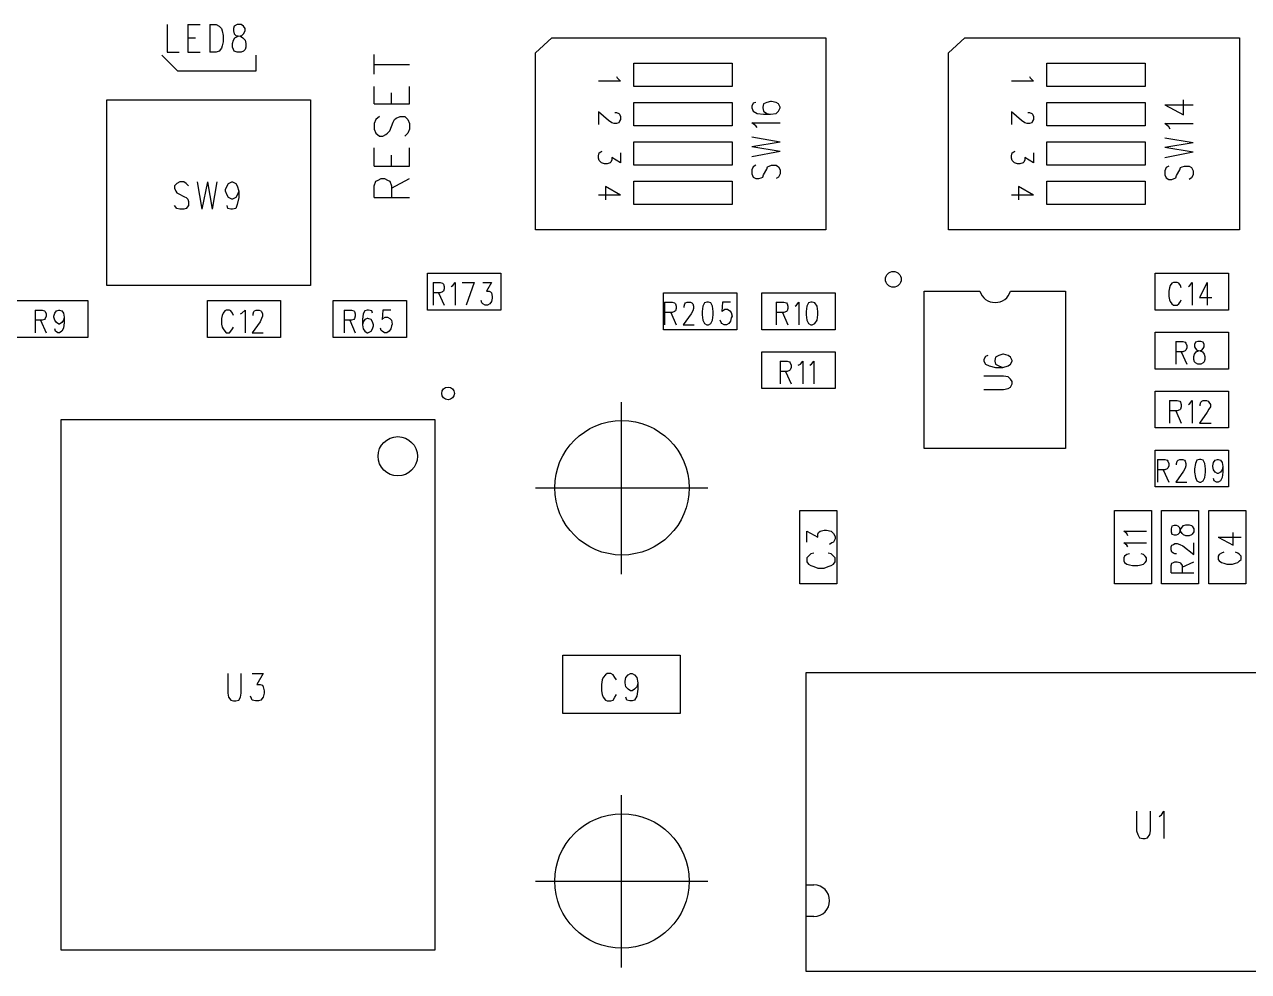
# Model space of a CAD drawing. Extents: x 11.9 to 28.1, y 10.8 to 21.2.
# Drawn here: x 19.889 to 21.444, y 17.176 to 18.38 of the extents above; entities that cross this region are included whole.
import ezdxf

# ---------------------------------------------------------------- set-up
doc = ezdxf.new("R2010")
doc.units = 0
doc.header["$MEASUREMENT"] = 0
doc.layers.add('LAYNR1', color=2, linetype='Continuous')

msp = doc.modelspace()

# ---------------------------------------------------------------- linework, layer by layer
at = {"layer": 'LAYNR1', "color": 7}
for points in [[(20.07, 18.38), (20.07, 18.345), (20.085, 18.345)], [(20.096, 18.38), (20.096, 18.345)], [(20.096, 18.38), (20.112, 18.38)], [(20.124, 18.38), (20.124, 18.345)], [(20.124, 18.38), (20.132, 18.38), (20.136, 18.378), (20.139, 18.375), (20.14, 18.372), (20.141, 18.366), (20.141, 18.358), (20.14, 18.353), (20.139, 18.35), (20.136, 18.346), (20.132, 18.345), (20.124, 18.345)], [(20.096, 18.363), (20.106, 18.363)], [(20.538, 18.344), (20.559, 18.363)], [(20.559, 18.363), (20.907, 18.363)], [(20.907, 18.363), (20.907, 18.119)], [(21.063, 18.344), (21.084, 18.363)], [(21.084, 18.363), (21.433, 18.363)], [(21.433, 18.363), (21.433, 18.119)], [(20.063, 18.341), (20.083, 18.321)], [(20.096, 18.345), (20.112, 18.345)], [(20.183, 18.321), (20.183, 18.341)], [(20.333, 18.317), (20.333, 18.342)], [(20.538, 18.119), (20.538, 18.344)], [(20.663, 18.301), (20.663, 18.331)], [(20.663, 18.331), (20.788, 18.331)], [(20.788, 18.331), (20.788, 18.301)], [(21.063, 18.119), (21.063, 18.344)], [(21.188, 18.301), (21.188, 18.331)], [(21.188, 18.331), (21.313, 18.331)], [(21.313, 18.331), (21.313, 18.301)], [(20.083, 18.321), (20.183, 18.321)], [(20.333, 18.329), (20.378, 18.329)], [(20.333, 18.279), (20.333, 18.301)], [(20.378, 18.279), (20.378, 18.301)], [(20.641, 18.314), (20.642, 18.312), (20.646, 18.308), (20.618, 18.308)], [(20.788, 18.301), (20.663, 18.301)], [(21.166, 18.314), (21.167, 18.312), (21.171, 18.308), (21.143, 18.308)], [(21.313, 18.301), (21.188, 18.301)], [(19.993, 18.284), (20.252, 18.284)], [(19.993, 18.048), (19.993, 18.284)], [(20.252, 18.284), (20.252, 18.048)], [(20.355, 18.279), (20.355, 18.293)], [(21.338, 18.278), (21.362, 18.265), (21.362, 18.284)], [(20.333, 18.279), (20.378, 18.279)], [(20.645, 18.257), (20.644, 18.255), (20.641, 18.254), (20.638, 18.254), (20.635, 18.255), (20.631, 18.258), (20.618, 18.269)], [(20.618, 18.269), (20.618, 18.253)], [(20.639, 18.268), (20.641, 18.268), (20.644, 18.267), (20.645, 18.266)], [(20.663, 18.251), (20.663, 18.281)], [(20.663, 18.281), (20.788, 18.281)], [(20.788, 18.281), (20.788, 18.251)], [(20.818, 18.281), (20.815, 18.28), (20.813, 18.276), (20.813, 18.274), (20.815, 18.27), (20.82, 18.267), (20.828, 18.266), (20.837, 18.266), (20.844, 18.267), (20.847, 18.27), (20.849, 18.274), (20.849, 18.275), (20.847, 18.279), (20.844, 18.281), (20.838, 18.282), (20.837, 18.282), (20.832, 18.281), (20.828, 18.279), (20.827, 18.275), (20.827, 18.274), (20.828, 18.27), (20.832, 18.267), (20.837, 18.266)], [(21.17, 18.257), (21.169, 18.255), (21.166, 18.254), (21.163, 18.254), (21.16, 18.255), (21.156, 18.258), (21.143, 18.269)], [(21.143, 18.269), (21.143, 18.253)], [(21.164, 18.268), (21.166, 18.268), (21.169, 18.267), (21.17, 18.266)], [(21.188, 18.251), (21.188, 18.281)], [(21.188, 18.281), (21.313, 18.281)], [(21.313, 18.281), (21.313, 18.251)], [(21.338, 18.278), (21.374, 18.278)], [(20.335, 18.259), (20.333, 18.254)], [(20.333, 18.254), (20.333, 18.247)], [(20.34, 18.263), (20.335, 18.259)], [(20.353, 18.245), (20.357, 18.256)], [(20.357, 18.256), (20.359, 18.259)], [(20.359, 18.259), (20.361, 18.261)], [(20.361, 18.261), (20.366, 18.263)], [(20.366, 18.263), (20.372, 18.263)], [(20.372, 18.263), (20.376, 18.259)], [(20.376, 18.259), (20.378, 18.254)], [(20.378, 18.254), (20.378, 18.247)], [(20.645, 18.266), (20.646, 18.263), (20.646, 18.259), (20.645, 18.257)], [(20.82, 18.249), (20.818, 18.251), (20.813, 18.255), (20.849, 18.255)], [(21.17, 18.266), (21.171, 18.263), (21.171, 18.259), (21.17, 18.257)], [(21.345, 18.247), (21.343, 18.25), (21.338, 18.254), (21.374, 18.254)], [(20.333, 18.247), (20.335, 18.242)], [(20.335, 18.242), (20.34, 18.238)], [(20.34, 18.238), (20.344, 18.238)], [(20.344, 18.238), (20.348, 18.24)], [(20.348, 18.24), (20.35, 18.242)], [(20.35, 18.242), (20.353, 18.245)], [(20.376, 18.242), (20.372, 18.238)], [(20.378, 18.247), (20.376, 18.242)], [(20.788, 18.251), (20.663, 18.251)], [(20.813, 18.237), (20.849, 18.231)], [(21.313, 18.251), (21.188, 18.251)], [(20.333, 18.2), (20.333, 18.223)], [(20.378, 18.2), (20.378, 18.223)], [(20.663, 18.201), (20.663, 18.231)], [(20.663, 18.231), (20.788, 18.231)], [(20.788, 18.231), (20.788, 18.201)], [(20.813, 18.225), (20.849, 18.231)], [(20.813, 18.225), (20.849, 18.219)], [(21.188, 18.201), (21.188, 18.231)], [(21.188, 18.231), (21.313, 18.231)], [(21.313, 18.231), (21.313, 18.201)], [(21.338, 18.236), (21.374, 18.23)], [(21.338, 18.224), (21.374, 18.23)], [(21.338, 18.224), (21.374, 18.218)], [(20.355, 18.2), (20.355, 18.214)], [(20.619, 18.207), (20.618, 18.21), (20.618, 18.213), (20.619, 18.217), (20.621, 18.218), (20.623, 18.219)], [(20.634, 18.205), (20.633, 18.204), (20.629, 18.203), (20.626, 18.203), (20.622, 18.204), (20.619, 18.207)], [(20.646, 18.217), (20.646, 18.204), (20.635, 18.211), (20.635, 18.208), (20.634, 18.205)], [(20.813, 18.212), (20.849, 18.219)], [(21.144, 18.207), (21.143, 18.21), (21.143, 18.213), (21.144, 18.217), (21.146, 18.218), (21.148, 18.219)], [(21.159, 18.205), (21.158, 18.204), (21.154, 18.203), (21.151, 18.203), (21.147, 18.204), (21.144, 18.207)], [(21.171, 18.217), (21.171, 18.204), (21.16, 18.211), (21.16, 18.208), (21.159, 18.205)], [(21.338, 18.211), (21.374, 18.218)], [(20.333, 18.2), (20.378, 18.2)], [(20.788, 18.201), (20.663, 18.201)], [(20.818, 18.201), (20.815, 18.199), (20.813, 18.195), (20.813, 18.19), (20.815, 18.186), (20.818, 18.184), (20.822, 18.184), (20.825, 18.185), (20.827, 18.186), (20.828, 18.189), (20.832, 18.196), (20.833, 18.199), (20.835, 18.2), (20.838, 18.201), (20.844, 18.201), (20.847, 18.199), (20.849, 18.195), (20.849, 18.19), (20.847, 18.186), (20.844, 18.184)], [(21.313, 18.201), (21.188, 18.201)], [(21.343, 18.2), (21.34, 18.198), (21.338, 18.194), (21.338, 18.189), (21.34, 18.185), (21.343, 18.183), (21.347, 18.183), (21.35, 18.184), (21.352, 18.185), (21.353, 18.188), (21.357, 18.195), (21.358, 18.198), (21.36, 18.199), (21.363, 18.2), (21.369, 18.2), (21.372, 18.198), (21.374, 18.194), (21.374, 18.189), (21.372, 18.185), (21.369, 18.183)], [(20.082, 18.178), (20.079, 18.175)], [(20.079, 18.175), (20.079, 18.172)], [(20.086, 18.18), (20.082, 18.178)], [(20.091, 18.18), (20.086, 18.18)], [(20.094, 18.178), (20.091, 18.18)], [(20.097, 18.175), (20.094, 18.178)], [(20.108, 18.18), (20.114, 18.145)], [(20.121, 18.18), (20.114, 18.145)], [(20.121, 18.18), (20.127, 18.145)], [(20.133, 18.18), (20.127, 18.145)], [(20.144, 18.17), (20.146, 18.175)], [(20.146, 18.175), (20.148, 18.178)], [(20.148, 18.178), (20.152, 18.18)], [(20.152, 18.18), (20.153, 18.18)], [(20.153, 18.18), (20.157, 18.178)], [(20.157, 18.178), (20.159, 18.175)], [(20.159, 18.175), (20.161, 18.168)], [(20.333, 18.175), (20.335, 18.181)], [(20.333, 18.16), (20.333, 18.175)], [(20.335, 18.181), (20.338, 18.182)], [(20.338, 18.182), (20.342, 18.184)], [(20.342, 18.184), (20.346, 18.184)], [(20.346, 18.184), (20.35, 18.182)], [(20.35, 18.182), (20.353, 18.181)], [(20.353, 18.181), (20.355, 18.175)], [(20.355, 18.172), (20.378, 18.184)], [(20.355, 18.175), (20.355, 18.16)], [(20.663, 18.151), (20.663, 18.181)], [(20.663, 18.181), (20.788, 18.181)], [(20.788, 18.181), (20.788, 18.151)], [(21.188, 18.151), (21.188, 18.181)], [(21.188, 18.181), (21.313, 18.181)], [(21.313, 18.181), (21.313, 18.151)], [(20.079, 18.172), (20.081, 18.168)], [(20.081, 18.168), (20.082, 18.166)], [(20.082, 18.166), (20.084, 18.165)], [(20.084, 18.165), (20.092, 18.161)], [(20.092, 18.161), (20.094, 18.16)], [(20.094, 18.16), (20.096, 18.158)], [(20.144, 18.168), (20.144, 18.17)], [(20.146, 18.163), (20.144, 18.168)], [(20.148, 18.16), (20.146, 18.163)], [(20.152, 18.158), (20.148, 18.16)], [(20.157, 18.16), (20.153, 18.158)], [(20.159, 18.163), (20.157, 18.16)], [(20.161, 18.168), (20.159, 18.163)], [(20.161, 18.16), (20.159, 18.151)], [(20.161, 18.168), (20.161, 18.16)], [(20.333, 18.16), (20.378, 18.16)], [(20.646, 18.163), (20.618, 18.163)], [(20.646, 18.163), (20.627, 18.174)], [(20.627, 18.174), (20.627, 18.157)], [(21.171, 18.163), (21.143, 18.163)], [(21.171, 18.163), (21.152, 18.174)], [(21.152, 18.174), (21.152, 18.157)], [(20.082, 18.146), (20.079, 18.15)], [(20.086, 18.145), (20.082, 18.146)], [(20.091, 18.145), (20.086, 18.145)], [(20.094, 18.146), (20.091, 18.145)], [(20.097, 18.15), (20.094, 18.146)], [(20.096, 18.158), (20.097, 18.155)], [(20.097, 18.155), (20.097, 18.15)], [(20.147, 18.146), (20.146, 18.15)], [(20.151, 18.145), (20.147, 18.146)], [(20.153, 18.145), (20.151, 18.145)], [(20.153, 18.158), (20.152, 18.158)], [(20.157, 18.146), (20.153, 18.145)], [(20.159, 18.151), (20.157, 18.146)], [(20.788, 18.151), (20.663, 18.151)], [(21.313, 18.151), (21.188, 18.151)], [(20.907, 18.119), (20.538, 18.119)], [(21.433, 18.119), (21.063, 18.119)], [(20.401, 18.017), (20.401, 18.064)], [(20.401, 18.064), (20.494, 18.064)], [(20.408, 18.052), (20.408, 18.023)], [(20.408, 18.052), (20.417, 18.052), (20.42, 18.051), (20.421, 18.05), (20.422, 18.047), (20.422, 18.044), (20.421, 18.041), (20.42, 18.04), (20.417, 18.039), (20.408, 18.039)], [(20.431, 18.047), (20.433, 18.048), (20.436, 18.052), (20.436, 18.023)], [(20.445, 18.052), (20.46, 18.052)], [(20.46, 18.052), (20.45, 18.023)], [(20.471, 18.052), (20.482, 18.052), (20.476, 18.041), (20.479, 18.041), (20.481, 18.04), (20.482, 18.039), (20.483, 18.034), (20.483, 18.032), (20.482, 18.028), (20.48, 18.025), (20.477, 18.023), (20.474, 18.023), (20.471, 18.025), (20.47, 18.026), (20.469, 18.029)], [(20.494, 18.064), (20.494, 18.017)], [(21.326, 18.064), (21.419, 18.064)], [(21.326, 18.017), (21.326, 18.064)], [(21.356, 18.051), (21.354, 18.052), (21.349, 18.052), (21.347, 18.051), (21.345, 18.048), (21.344, 18.045)], [(21.359, 18.045), (21.358, 18.048), (21.356, 18.051)], [(21.368, 18.047), (21.37, 18.048), (21.373, 18.052), (21.373, 18.023)], [(21.392, 18.052), (21.382, 18.033), (21.398, 18.033)], [(21.392, 18.052), (21.392, 18.023)], [(21.419, 18.064), (21.419, 18.017)], [(20.252, 18.048), (19.993, 18.048)], [(20.415, 18.039), (20.422, 18.023)], [(20.701, 18.039), (20.794, 18.039)], [(20.701, 17.992), (20.701, 18.039)], [(20.794, 18.039), (20.794, 17.992)], [(20.826, 18.039), (20.919, 18.039)], [(20.826, 17.992), (20.826, 18.039)], [(20.919, 18.039), (20.919, 17.992)], [(21.032, 17.841), (21.032, 18.041)], [(21.032, 18.041), (21.103, 18.041)], [(21.142, 18.041), (21.212, 18.041)], [(21.212, 18.041), (21.212, 17.841)], [(21.344, 18.045), (21.343, 18.041), (21.343, 18.034), (21.344, 18.03)], [(19.876, 18.029), (19.969, 18.029)], [(19.969, 18.029), (19.969, 17.982)], [(20.121, 17.982), (20.121, 18.029)], [(20.121, 18.029), (20.214, 18.029)], [(20.214, 18.029), (20.214, 17.982)], [(20.281, 17.982), (20.281, 18.029)], [(20.281, 18.029), (20.374, 18.029)], [(20.374, 18.029), (20.374, 17.982)], [(20.702, 18.027), (20.702, 17.998)], [(20.702, 18.027), (20.712, 18.027), (20.715, 18.026), (20.716, 18.025), (20.717, 18.022), (20.717, 18.019), (20.716, 18.016), (20.715, 18.015), (20.712, 18.014), (20.702, 18.014)], [(20.727, 18.02), (20.727, 18.022), (20.728, 18.025), (20.729, 18.026), (20.731, 18.027), (20.735, 18.027), (20.737, 18.026), (20.738, 18.025), (20.739, 18.022), (20.739, 18.019), (20.738, 18.016), (20.736, 18.012), (20.726, 17.998), (20.74, 17.998)], [(20.786, 18.027), (20.776, 18.027), (20.775, 18.015), (20.776, 18.016), (20.779, 18.018), (20.782, 18.018), (20.785, 18.016), (20.787, 18.014), (20.788, 18.009), (20.787, 18.007), (20.786, 18.003), (20.784, 18), (20.781, 17.998), (20.778, 17.998), (20.775, 18), (20.774, 18.001), (20.773, 18.004)], [(20.844, 18.027), (20.844, 17.998)], [(20.844, 18.027), (20.854, 18.027), (20.857, 18.026), (20.858, 18.025), (20.859, 18.022), (20.859, 18.019), (20.858, 18.016), (20.857, 18.015), (20.854, 18.014), (20.844, 18.014)], [(20.868, 18.022), (20.87, 18.023), (20.873, 18.027), (20.873, 17.998)], [(21.344, 18.03), (21.345, 18.028), (21.347, 18.025), (21.349, 18.023), (21.354, 18.023), (21.356, 18.025)], [(21.356, 18.025), (21.358, 18.028), (21.359, 18.03)], [(19.902, 18.017), (19.902, 17.988)], [(19.902, 18.017), (19.911, 18.017), (19.914, 18.016), (19.915, 18.015), (19.916, 18.012), (19.916, 18.009), (19.915, 18.006), (19.914, 18.005), (19.911, 18.004), (19.902, 18.004)], [(19.909, 18.004), (19.916, 17.988)], [(19.939, 18.008), (19.938, 18.004), (19.936, 18.001), (19.933, 17.999), (19.932, 17.999), (19.929, 18.001), (19.927, 18.004), (19.926, 18.008), (19.926, 18.009), (19.927, 18.013), (19.929, 18.016), (19.932, 18.017), (19.933, 18.017), (19.936, 18.016), (19.938, 18.013), (19.939, 18.008), (19.939, 18.001), (19.938, 17.994), (19.936, 17.99), (19.933, 17.988), (19.931, 17.988), (19.928, 17.99), (19.927, 17.993)], [(20.154, 18.01), (20.153, 18.013), (20.151, 18.016), (20.149, 18.017), (20.145, 18.017), (20.143, 18.016), (20.141, 18.013), (20.14, 18.01), (20.139, 18.006), (20.139, 17.999), (20.14, 17.995), (20.141, 17.993), (20.143, 17.99), (20.145, 17.988), (20.149, 17.988), (20.151, 17.99), (20.153, 17.993), (20.154, 17.995)], [(20.163, 18.012), (20.165, 18.013), (20.169, 18.017), (20.169, 17.988)], [(20.179, 18.01), (20.179, 18.012), (20.18, 18.015), (20.181, 18.016), (20.183, 18.017), (20.187, 18.017), (20.189, 18.016), (20.19, 18.015), (20.191, 18.012), (20.191, 18.009), (20.19, 18.006), (20.188, 18.002), (20.178, 17.988), (20.192, 17.988)], [(20.295, 18.017), (20.295, 17.988)], [(20.295, 18.017), (20.304, 18.017), (20.307, 18.016), (20.308, 18.015), (20.309, 18.012), (20.309, 18.009), (20.308, 18.006), (20.307, 18.005), (20.304, 18.004), (20.295, 18.004)], [(20.302, 18.004), (20.309, 17.988)], [(20.331, 18.013), (20.33, 18.016), (20.326, 18.017), (20.324, 18.017), (20.321, 18.016), (20.319, 18.012), (20.318, 18.005), (20.318, 17.998), (20.319, 17.993), (20.321, 17.99), (20.324, 17.988), (20.325, 17.988), (20.329, 17.99), (20.331, 17.993), (20.332, 17.997), (20.332, 17.998), (20.331, 18.002), (20.329, 18.005), (20.325, 18.006), (20.324, 18.006), (20.321, 18.005), (20.319, 18.002), (20.318, 17.998)], [(20.354, 18.017), (20.344, 18.017), (20.343, 18.005), (20.344, 18.006), (20.347, 18.008), (20.35, 18.008), (20.353, 18.006), (20.355, 18.004), (20.356, 17.999), (20.355, 17.997), (20.354, 17.993), (20.352, 17.99), (20.349, 17.988), (20.346, 17.988), (20.343, 17.99), (20.342, 17.991), (20.341, 17.994)], [(20.494, 18.017), (20.401, 18.017)], [(20.71, 18.014), (20.717, 17.998)], [(20.852, 18.014), (20.859, 17.998)], [(21.419, 18.017), (21.326, 18.017)], [(20.794, 17.992), (20.701, 17.992)], [(20.919, 17.992), (20.826, 17.992)], [(21.326, 17.942), (21.326, 17.989)], [(21.326, 17.989), (21.419, 17.989)], [(21.419, 17.989), (21.419, 17.942)], [(19.969, 17.982), (19.876, 17.982)], [(20.214, 17.982), (20.121, 17.982)], [(20.374, 17.982), (20.281, 17.982)], [(21.352, 17.977), (21.352, 17.948)], [(21.352, 17.977), (21.361, 17.977), (21.364, 17.976), (21.365, 17.975), (21.366, 17.972), (21.366, 17.969), (21.365, 17.966), (21.364, 17.965), (21.361, 17.964), (21.352, 17.964)], [(21.38, 17.977), (21.377, 17.976), (21.376, 17.973), (21.376, 17.97), (21.377, 17.968), (21.379, 17.966), (21.383, 17.965), (21.386, 17.964), (21.388, 17.961), (21.389, 17.958)], [(21.378, 17.964), (21.381, 17.965), (21.385, 17.966), (21.387, 17.968), (21.388, 17.97), (21.388, 17.973), (21.387, 17.976), (21.384, 17.977), (21.38, 17.977)], [(20.826, 17.964), (20.919, 17.964)], [(20.826, 17.917), (20.826, 17.964)], [(20.919, 17.964), (20.919, 17.917)], [(21.11, 17.958), (21.108, 17.954)], [(21.113, 17.959), (21.11, 17.958)], [(21.123, 17.957), (21.122, 17.953)], [(21.127, 17.959), (21.123, 17.957)], [(21.132, 17.961), (21.127, 17.959)], [(21.133, 17.961), (21.132, 17.961)], [(21.139, 17.959), (21.133, 17.961)], [(21.142, 17.957), (21.139, 17.959)], [(21.144, 17.953), (21.142, 17.957)], [(21.359, 17.964), (21.366, 17.948)], [(21.389, 17.954), (21.388, 17.951), (21.387, 17.95), (21.384, 17.948), (21.38, 17.948), (21.377, 17.95), (21.376, 17.951), (21.375, 17.954), (21.375, 17.958), (21.376, 17.961), (21.378, 17.964)], [(21.389, 17.958), (21.389, 17.954)], [(20.849, 17.952), (20.849, 17.923)], [(20.849, 17.952), (20.858, 17.952), (20.861, 17.951), (20.862, 17.95), (20.863, 17.947), (20.863, 17.944), (20.862, 17.941), (20.861, 17.94), (20.858, 17.939), (20.849, 17.939)], [(20.872, 17.947), (20.875, 17.948), (20.878, 17.952), (20.878, 17.923)], [(20.887, 17.947), (20.889, 17.948), (20.892, 17.952), (20.892, 17.923)], [(21.108, 17.954), (21.108, 17.952)], [(21.108, 17.952), (21.11, 17.948)], [(21.11, 17.948), (21.115, 17.946)], [(21.115, 17.946), (21.123, 17.944)], [(21.122, 17.953), (21.122, 17.952)], [(21.122, 17.952), (21.123, 17.948)], [(21.123, 17.948), (21.127, 17.946)], [(21.123, 17.944), (21.132, 17.944)], [(21.127, 17.946), (21.132, 17.944)], [(21.132, 17.944), (21.139, 17.946)], [(21.139, 17.946), (21.142, 17.948)], [(21.142, 17.948), (21.144, 17.952)], [(21.144, 17.952), (21.144, 17.953)], [(21.419, 17.942), (21.326, 17.942)], [(20.856, 17.939), (20.863, 17.923)], [(21.133, 17.933), (21.108, 17.933)], [(21.139, 17.932), (21.133, 17.933)], [(21.142, 17.929), (21.139, 17.932)], [(21.144, 17.926), (21.142, 17.929)], [(21.144, 17.923), (21.144, 17.926)], [(20.919, 17.917), (20.826, 17.917)], [(21.108, 17.916), (21.133, 17.916)], [(21.133, 17.916), (21.139, 17.917)], [(21.139, 17.917), (21.142, 17.919)], [(21.142, 17.919), (21.144, 17.923)], [(21.326, 17.914), (21.419, 17.914)], [(21.326, 17.867), (21.326, 17.914)], [(21.419, 17.914), (21.419, 17.867)], [(20.647, 17.9), (20.647, 17.681)], [(21.344, 17.902), (21.344, 17.873)], [(21.344, 17.902), (21.354, 17.902), (21.357, 17.901), (21.358, 17.9), (21.359, 17.897), (21.359, 17.894), (21.358, 17.891), (21.357, 17.89), (21.354, 17.889), (21.344, 17.889)], [(21.368, 17.897), (21.37, 17.898), (21.373, 17.902), (21.373, 17.873)], [(21.383, 17.895), (21.383, 17.897), (21.384, 17.9), (21.385, 17.901), (21.387, 17.902), (21.391, 17.902), (21.393, 17.901), (21.394, 17.9), (21.396, 17.897), (21.396, 17.894), (21.394, 17.891), (21.392, 17.887), (21.382, 17.873), (21.397, 17.873)], [(21.352, 17.889), (21.359, 17.873)], [(19.935, 17.203), (19.935, 17.878)], [(19.935, 17.878), (20.41, 17.878)], [(20.41, 17.878), (20.41, 17.203)], [(21.419, 17.867), (21.326, 17.867)], [(21.212, 17.841), (21.032, 17.841)], [(21.326, 17.839), (21.419, 17.839)], [(21.326, 17.792), (21.326, 17.839)], [(21.419, 17.839), (21.419, 17.792)], [(21.329, 17.827), (21.329, 17.798)], [(21.329, 17.827), (21.338, 17.827), (21.341, 17.826), (21.342, 17.825), (21.343, 17.822), (21.343, 17.819), (21.342, 17.816), (21.341, 17.815), (21.338, 17.814), (21.329, 17.814)], [(21.353, 17.82), (21.353, 17.822), (21.354, 17.825), (21.355, 17.826), (21.357, 17.827), (21.361, 17.827), (21.363, 17.826), (21.364, 17.825), (21.365, 17.822), (21.365, 17.819), (21.364, 17.816), (21.362, 17.812), (21.352, 17.798), (21.366, 17.798)], [(21.412, 17.818), (21.411, 17.814), (21.409, 17.811), (21.406, 17.809), (21.405, 17.809), (21.402, 17.811), (21.4, 17.814), (21.399, 17.818), (21.399, 17.819), (21.4, 17.823), (21.402, 17.826), (21.405, 17.827), (21.406, 17.827), (21.409, 17.826), (21.411, 17.823), (21.412, 17.818), (21.412, 17.811), (21.411, 17.804), (21.409, 17.8), (21.406, 17.798), (21.404, 17.798), (21.401, 17.8), (21.4, 17.803)], [(21.336, 17.814), (21.343, 17.798)], [(20.538, 17.791), (20.757, 17.791)], [(21.419, 17.792), (21.326, 17.792)], [(20.874, 17.669), (20.874, 17.762)], [(20.874, 17.762), (20.921, 17.762)], [(20.921, 17.762), (20.921, 17.669)], [(21.274, 17.669), (21.274, 17.762)], [(21.274, 17.762), (21.321, 17.762)], [(21.321, 17.762), (21.321, 17.669)], [(21.334, 17.669), (21.334, 17.762)], [(21.334, 17.762), (21.381, 17.762)], [(21.381, 17.762), (21.381, 17.669)], [(21.394, 17.669), (21.394, 17.762)], [(21.394, 17.762), (21.441, 17.762)], [(21.441, 17.762), (21.441, 17.669)], [(21.358, 17.738), (21.36, 17.741), (21.362, 17.743), (21.365, 17.744), (21.369, 17.744), (21.372, 17.743), (21.373, 17.742), (21.375, 17.739), (21.375, 17.735), (21.373, 17.732), (21.372, 17.731), (21.369, 17.73), (21.365, 17.73), (21.362, 17.731), (21.36, 17.733), (21.358, 17.736), (21.357, 17.74), (21.355, 17.742), (21.353, 17.743), (21.35, 17.743), (21.347, 17.742), (21.346, 17.739), (21.346, 17.735)], [(20.883, 17.722), (20.883, 17.736)], [(20.883, 17.736), (20.897, 17.728)], [(20.897, 17.732), (20.898, 17.734)], [(20.897, 17.728), (20.897, 17.732)], [(20.898, 17.734), (20.9, 17.736)], [(20.9, 17.736), (20.905, 17.737)], [(20.905, 17.737), (20.908, 17.737)], [(20.908, 17.737), (20.914, 17.736)], [(20.914, 17.736), (20.917, 17.733)], [(20.917, 17.733), (20.919, 17.729)], [(20.919, 17.726), (20.917, 17.722)], [(20.919, 17.729), (20.919, 17.726)], [(21.291, 17.73), (21.29, 17.733), (21.286, 17.736), (21.315, 17.736)], [(21.346, 17.735), (21.347, 17.732), (21.35, 17.731), (21.353, 17.731), (21.355, 17.732), (21.357, 17.734), (21.358, 17.738)], [(21.406, 17.728), (21.425, 17.718), (21.425, 17.734)], [(21.406, 17.728), (21.435, 17.728)], [(20.892, 17.708), (20.888, 17.707)], [(20.914, 17.707), (20.91, 17.708)], [(20.915, 17.721), (20.912, 17.719)], [(20.917, 17.722), (20.915, 17.721)], [(21.291, 17.716), (21.29, 17.718), (21.286, 17.721), (21.315, 17.721)], [(21.346, 17.716), (21.347, 17.718), (21.349, 17.719), (21.351, 17.72), (21.354, 17.72), (21.357, 17.719), (21.361, 17.717), (21.375, 17.706), (21.375, 17.721)], [(21.353, 17.707), (21.351, 17.707), (21.349, 17.708), (21.347, 17.709), (21.346, 17.712), (21.346, 17.716)], [(21.413, 17.709), (21.41, 17.708), (21.407, 17.706), (21.406, 17.704), (21.406, 17.7), (21.407, 17.698), (21.41, 17.696), (21.413, 17.695), (21.417, 17.694), (21.424, 17.694), (21.428, 17.695), (21.431, 17.696), (21.433, 17.698), (21.435, 17.7), (21.435, 17.704), (21.433, 17.706), (21.431, 17.708), (21.428, 17.709)], [(20.885, 17.704), (20.883, 17.702)], [(20.883, 17.702), (20.883, 17.697)], [(20.883, 17.697), (20.885, 17.694)], [(20.888, 17.707), (20.885, 17.704)], [(20.885, 17.694), (20.888, 17.692)], [(20.888, 17.692), (20.892, 17.691)], [(20.91, 17.691), (20.914, 17.692)], [(20.917, 17.704), (20.914, 17.707)], [(20.914, 17.692), (20.917, 17.694)], [(20.919, 17.702), (20.917, 17.704)], [(20.917, 17.694), (20.919, 17.697)], [(20.919, 17.697), (20.919, 17.702)], [(21.293, 17.707), (21.29, 17.706), (21.287, 17.704), (21.286, 17.702), (21.286, 17.698), (21.287, 17.696), (21.29, 17.694), (21.293, 17.693), (21.297, 17.692), (21.304, 17.692), (21.308, 17.693), (21.311, 17.694), (21.313, 17.696), (21.315, 17.698), (21.315, 17.702), (21.313, 17.704), (21.311, 17.706), (21.308, 17.707)], [(21.346, 17.683), (21.346, 17.692), (21.347, 17.695), (21.349, 17.696), (21.351, 17.697), (21.354, 17.697), (21.357, 17.696), (21.358, 17.695), (21.36, 17.692), (21.36, 17.683)], [(21.36, 17.69), (21.375, 17.697)], [(20.892, 17.691), (20.897, 17.689)], [(20.897, 17.689), (20.905, 17.689)], [(20.905, 17.689), (20.91, 17.691)], [(21.346, 17.683), (21.375, 17.683)], [(20.921, 17.669), (20.874, 17.669)], [(21.321, 17.669), (21.274, 17.669)], [(21.381, 17.669), (21.334, 17.669)], [(21.441, 17.669), (21.394, 17.669)], [(20.573, 17.504), (20.573, 17.578)], [(20.573, 17.578), (20.722, 17.578)], [(20.722, 17.578), (20.722, 17.504)], [(20.147, 17.555), (20.147, 17.53)], [(20.164, 17.53), (20.164, 17.555)], [(20.178, 17.555), (20.192, 17.555)], [(20.192, 17.555), (20.184, 17.541)], [(20.627, 17.553), (20.624, 17.55)], [(20.629, 17.555), (20.627, 17.553)], [(20.634, 17.555), (20.629, 17.555)], [(20.637, 17.553), (20.634, 17.555)], [(20.639, 17.55), (20.637, 17.553)], [(20.653, 17.55), (20.656, 17.553)], [(20.656, 17.553), (20.659, 17.555)], [(20.659, 17.555), (20.661, 17.555)], [(20.661, 17.555), (20.664, 17.553)], [(20.664, 17.553), (20.667, 17.55)], [(20.882, 17.176), (20.882, 17.556)], [(20.882, 17.556), (21.763, 17.556)], [(20.184, 17.541), (20.188, 17.541)], [(20.188, 17.541), (20.191, 17.54)], [(20.191, 17.54), (20.192, 17.538)], [(20.192, 17.538), (20.193, 17.533)], [(20.623, 17.547), (20.622, 17.541)], [(20.622, 17.541), (20.622, 17.533)], [(20.624, 17.55), (20.623, 17.547)], [(20.641, 17.547), (20.639, 17.55)], [(20.652, 17.545), (20.653, 17.55)], [(20.652, 17.543), (20.652, 17.545)], [(20.653, 17.538), (20.652, 17.543)], [(20.656, 17.535), (20.653, 17.538)], [(20.667, 17.538), (20.664, 17.535)], [(20.667, 17.55), (20.668, 17.543)], [(20.668, 17.543), (20.667, 17.538)], [(20.668, 17.543), (20.668, 17.535)], [(20.147, 17.53), (20.148, 17.525)], [(20.148, 17.525), (20.151, 17.521)], [(20.151, 17.521), (20.154, 17.52)], [(20.157, 17.52), (20.161, 17.521)], [(20.161, 17.521), (20.163, 17.525)], [(20.163, 17.525), (20.164, 17.53)], [(20.177, 17.523), (20.176, 17.526)], [(20.178, 17.521), (20.177, 17.523)], [(20.182, 17.52), (20.178, 17.521)], [(20.189, 17.521), (20.186, 17.52)], [(20.192, 17.525), (20.189, 17.521)], [(20.193, 17.53), (20.192, 17.525)], [(20.193, 17.533), (20.193, 17.53)], [(20.622, 17.533), (20.623, 17.528)], [(20.623, 17.528), (20.624, 17.525)], [(20.624, 17.525), (20.627, 17.521)], [(20.627, 17.521), (20.629, 17.52)], [(20.634, 17.52), (20.637, 17.521)], [(20.637, 17.521), (20.639, 17.525)], [(20.639, 17.525), (20.641, 17.528)], [(20.654, 17.521), (20.653, 17.525)], [(20.658, 17.52), (20.654, 17.521)], [(20.659, 17.533), (20.656, 17.535)], [(20.661, 17.533), (20.659, 17.533)], [(20.664, 17.535), (20.661, 17.533)], [(20.664, 17.521), (20.661, 17.52)], [(20.667, 17.526), (20.664, 17.521)], [(20.668, 17.535), (20.667, 17.526)], [(20.154, 17.52), (20.157, 17.52)], [(20.186, 17.52), (20.182, 17.52)], [(20.629, 17.52), (20.634, 17.52)], [(20.661, 17.52), (20.658, 17.52)], [(20.722, 17.504), (20.573, 17.504)], [(20.647, 17.4), (20.647, 17.181)], [(21.302, 17.38), (21.302, 17.355), (21.304, 17.35), (21.306, 17.346), (21.31, 17.345), (21.313, 17.345), (21.316, 17.346), (21.319, 17.35), (21.32, 17.355), (21.32, 17.38)], [(21.331, 17.373), (21.334, 17.375), (21.337, 17.38), (21.337, 17.345)], [(20.538, 17.291), (20.757, 17.291)], [(20.882, 17.286), (20.892, 17.286)], [(20.892, 17.246), (20.882, 17.246)], [(20.41, 17.203), (19.935, 17.203)], [(21.763, 17.176), (20.882, 17.176)]]:
    msp.add_lwpolyline(points, dxfattribs=at)
for points in [[(20.159, 18.38), (20.155, 18.378), (20.154, 18.375), (20.154, 18.372), (20.155, 18.368), (20.157, 18.366), (20.163, 18.365), (20.166, 18.363), (20.169, 18.36), (20.17, 18.356), (20.17, 18.351), (20.169, 18.348), (20.167, 18.346), (20.164, 18.345), (20.159, 18.345), (20.155, 18.346), (20.154, 18.348), (20.153, 18.351), (20.153, 18.356), (20.154, 18.36), (20.156, 18.363), (20.16, 18.365), (20.165, 18.366), (20.167, 18.368), (20.169, 18.372), (20.169, 18.375), (20.167, 18.378), (20.164, 18.38), (20.159, 18.38)], [(20.756, 18.027), (20.753, 18.026), (20.751, 18.022), (20.75, 18.015), (20.75, 18.011), (20.751, 18.004), (20.753, 18), (20.756, 17.998), (20.758, 17.998), (20.761, 18), (20.763, 18.004), (20.764, 18.011), (20.764, 18.015), (20.763, 18.022), (20.761, 18.026), (20.758, 18.027), (20.756, 18.027)], [(20.888, 18.027), (20.885, 18.026), (20.883, 18.022), (20.882, 18.015), (20.882, 18.011), (20.883, 18.004), (20.885, 18), (20.888, 17.998), (20.89, 17.998), (20.893, 18), (20.896, 18.004), (20.897, 18.011), (20.897, 18.015), (20.896, 18.022), (20.893, 18.026), (20.89, 18.027), (20.888, 18.027)], [(21.382, 17.827), (21.379, 17.826), (21.377, 17.822), (21.376, 17.815), (21.376, 17.811), (21.377, 17.804), (21.379, 17.8), (21.382, 17.798), (21.384, 17.798), (21.387, 17.8), (21.389, 17.804), (21.39, 17.811), (21.39, 17.815), (21.389, 17.822), (21.387, 17.826), (21.384, 17.827), (21.382, 17.827)]]:
    msp.add_lwpolyline(points, close=True, dxfattribs=at)
for points in [[(21.103, 18.041, 0.744031), (21.142, 18.041)], [(20.892, 17.246, 1), (20.892, 17.286)]]:
    msp.add_lwpolyline(points, format="xyb", dxfattribs=at)
for centre, radius in [((20.993, 18.056), 0.01), ((20.427, 17.911), 0.008), ((20.648, 17.791), 0.0855), ((20.363, 17.831), 0.025), ((20.648, 17.291), 0.0855)]:
    msp.add_circle(centre, radius, dxfattribs=at)

doc.saveas('drawing.dxf')
